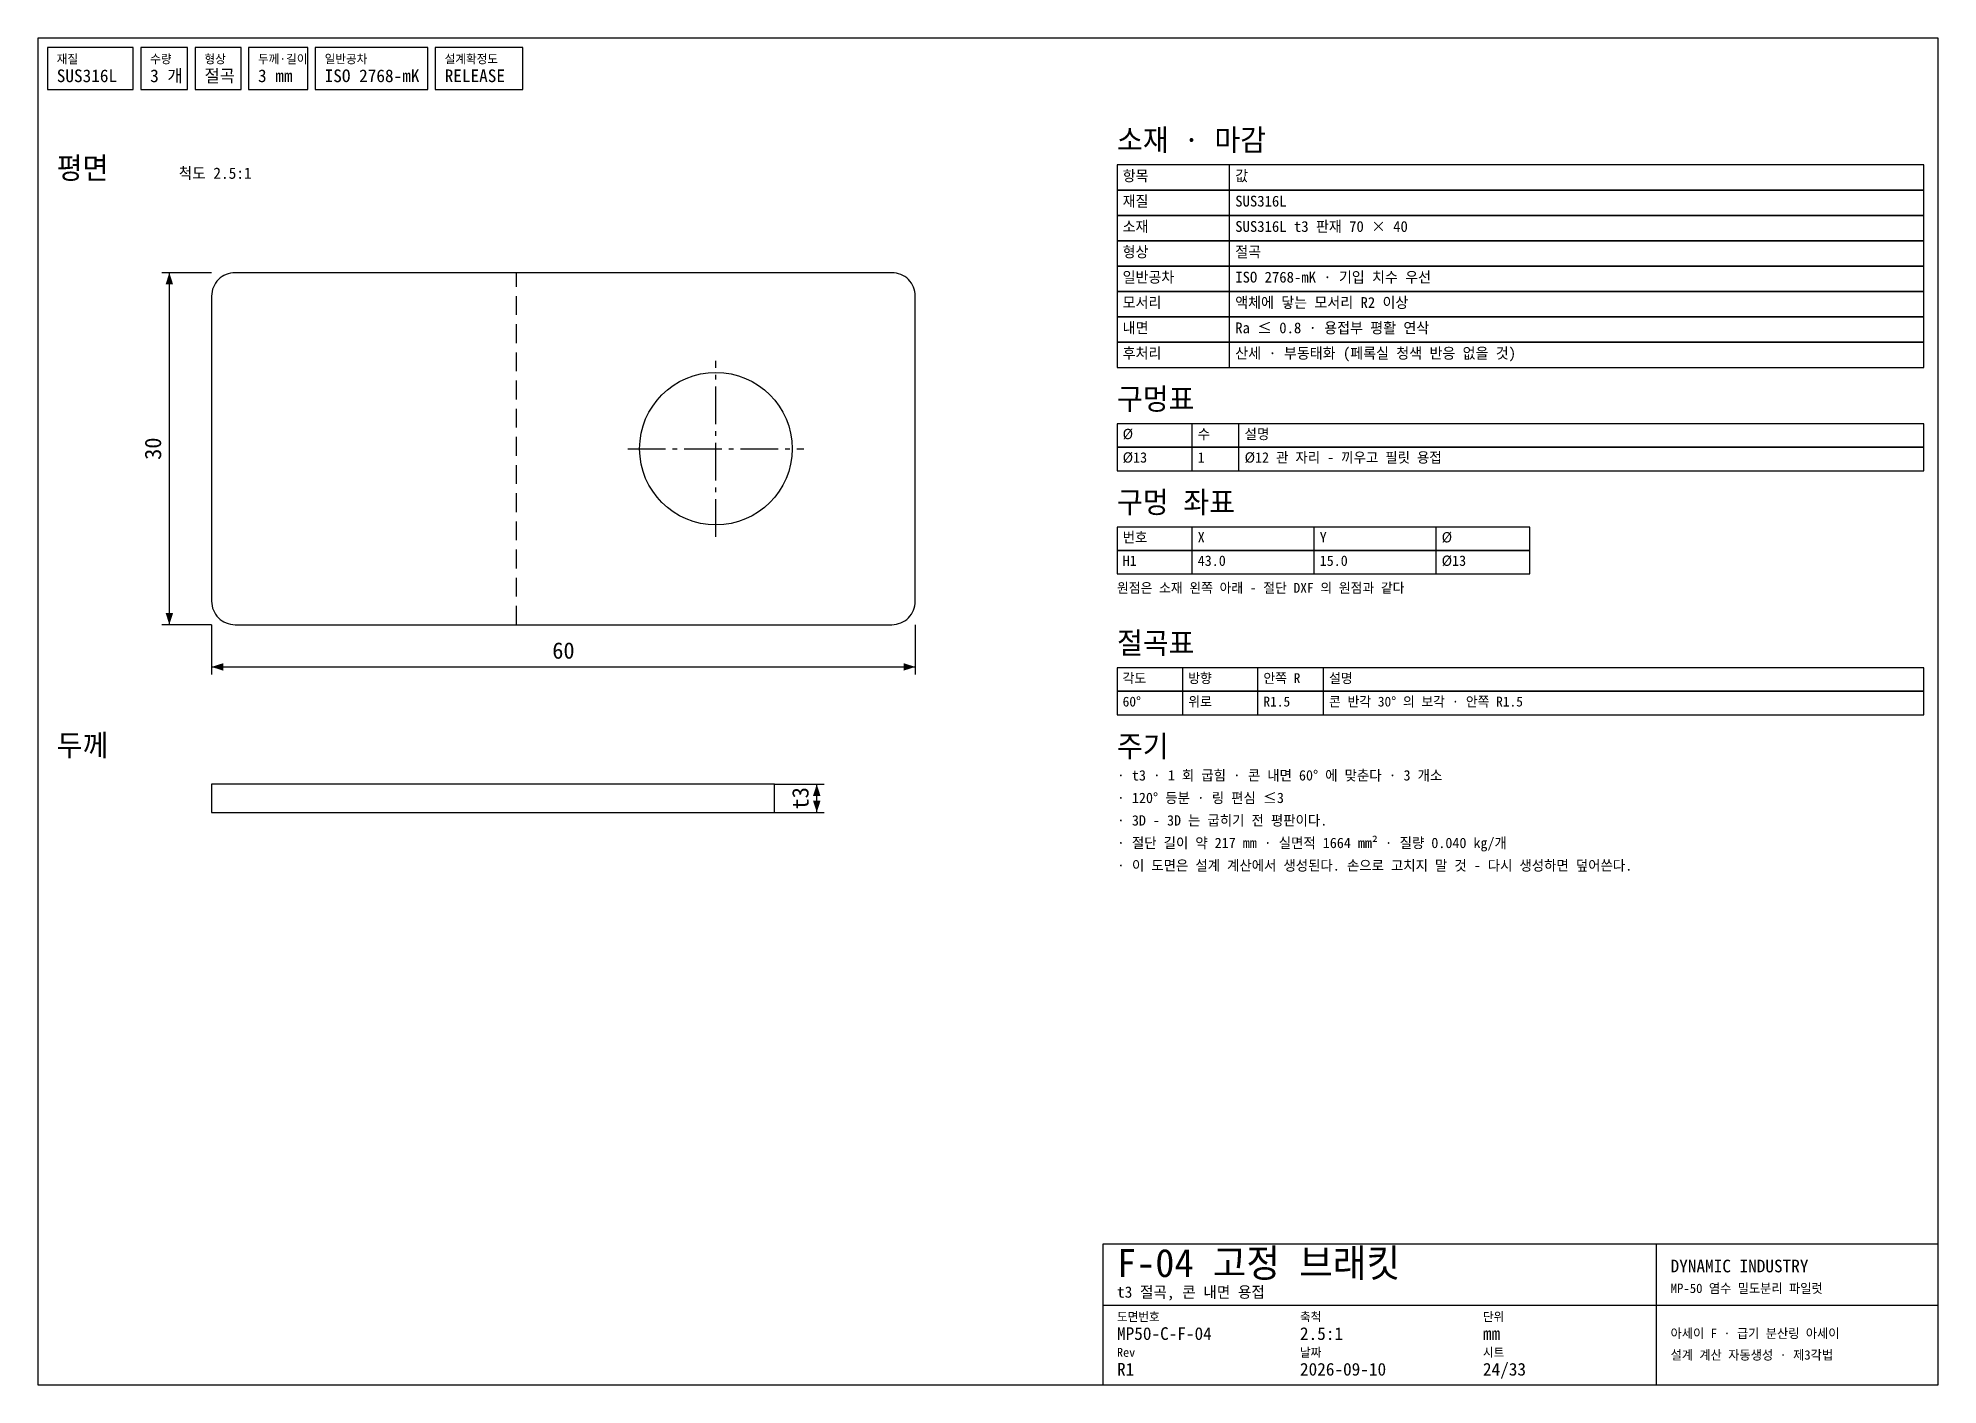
# Model space of a CAD drawing. Header units: millimetres. Extents: x 10 to 415, y 5 to 292.
import ezdxf
from ezdxf.enums import TextEntityAlignment as Align

# ---------------------------------------------------------------- set-up
doc = ezdxf.new("R2010")
doc.units = ezdxf.units.MM
doc.linetypes.add('CENTER', pattern=[12, 8, -1.5, 1, -1.5])
doc.linetypes.add('DASHED', pattern=[6, 4, -2])
for name, color, linetype in [('BEND', 6, 'DASHED'), ('CENTER', 2, 'CENTER'), ('CUT', 7, 'CONTINUOUS'), ('DIM', 3, 'CONTINUOUS'), ('FRAME', 7, 'CONTINUOUS'), ('HOLE', 7, 'CONTINUOUS'), ('NOTE', 8, 'CONTINUOUS'), ('TEXT', 3, 'CONTINUOUS')]:
    doc.layers.add(name, color=color, linetype=linetype)

msp = doc.modelspace()

# ---------------------------------------------------------------- linework, layer by layer
at = {"layer": 'BEND'}
msp.add_line((112, 167), (112, 242), dxfattribs=at)
at = {"layer": 'CENTER'}
for p, q in [((154.5, 185.75), (154.5, 223.25)), ((135.75, 204.5), (173.25, 204.5))]:
    msp.add_line(p, q, dxfattribs=at)
at = {"layer": 'CUT'}
msp.add_lwpolyline([(52, 167), (192, 167, 0.414214), (197, 172), (197, 237, 0.414214), (192, 242), (52, 242, 0.414214), (47, 237), (47, 172, 0.414214)], format="xyb", close=True, dxfattribs=at)
msp.add_lwpolyline([(47, 127), (167, 127), (167, 133), (47, 133)], close=True, dxfattribs=at)
at = {"layer": 'DIM'}
for p, q in [((47, 242), (36.4, 242)), ((38, 167), (38, 242)), ((47, 167), (36.4, 167)), ((47, 167), (47, 156.4)), ((197, 167), (197, 156.4)), ((47, 158), (197, 158)), ((167, 133), (177.6, 133)), ((176, 127), (176, 133)), ((167, 127), (177.6, 127))]:
    msp.add_line(p, q, dxfattribs=at)
for points in [[(38, 242), (37.2, 239.5), (38.8, 239.5)], [(38, 167), (38.8, 169.5), (37.2, 169.5)], [(47, 158), (49.5, 157.2), (49.5, 158.8)], [(197, 158), (194.5, 158.8), (194.5, 157.2)], [(176, 133), (175.2, 130.5), (176.8, 130.5)], [(176, 127), (176.8, 129.5), (175.2, 129.5)]]:
    msp.add_solid(points, dxfattribs=at)
at = {"layer": 'FRAME'}
for p, q in [((264, 259.6), (264, 265)), ((264, 254.2), (264, 259.6)), ((264, 248.8), (264, 254.2)), ((264, 243.4), (264, 248.8)), ((264, 238), (264, 243.4)), ((264, 232.6), (264, 238)), ((264, 227.2), (264, 232.6)), ((264, 221.8), (264, 227.2)), ((256, 204.8), (256, 209.8)), ((266, 204.8), (266, 209.8)), ((256, 199.8), (256, 204.8)), ((266, 199.8), (266, 204.8)), ((256, 182.8), (256, 187.8)), ((282, 182.8), (282, 187.8)), ((308, 182.8), (308, 187.8)), ((256, 177.8), (256, 182.8)), ((282, 177.8), (282, 182.8)), ((308, 177.8), (308, 182.8)), ((254, 152.8), (254, 157.8)), ((270, 152.8), (270, 157.8)), ((284, 152.8), (284, 157.8)), ((254, 147.8), (254, 152.8)), ((270, 147.8), (270, 152.8)), ((284, 147.8), (284, 152.8)), ((355, 5), (355, 35)), ((237, 22), (415, 22))]:
    msp.add_line(p, q, dxfattribs=at)
for points in [[(10, 5), (415, 5), (415, 292), (10, 292)], [(12, 281), (30.3104, 281), (30.3104, 290), (12, 290)], [(31.9104, 281), (41.895296, 281), (41.895296, 290), (31.9104, 290)], [(43.495296, 281), (53.295296, 281), (53.295296, 290), (43.495296, 290)], [(54.895296, 281), (67.503296, 281), (67.503296, 290), (54.895296, 290)], [(69.103296, 281), (93.08672, 281), (93.08672, 290), (69.103296, 290)], [(94.68672, 281), (113.332784, 281), (113.332784, 290), (94.68672, 290)], [(240, 259.6), (412, 259.6), (412, 265), (240, 265)], [(240, 254.2), (412, 254.2), (412, 259.6), (240, 259.6)], [(240, 248.8), (412, 248.8), (412, 254.2), (240, 254.2)], [(240, 243.4), (412, 243.4), (412, 248.8), (240, 248.8)], [(240, 238), (412, 238), (412, 243.4), (240, 243.4)], [(240, 232.6), (412, 232.6), (412, 238), (240, 238)], [(240, 227.2), (412, 227.2), (412, 232.6), (240, 232.6)], [(240, 221.8), (412, 221.8), (412, 227.2), (240, 227.2)], [(240, 204.8), (412, 204.8), (412, 209.8), (240, 209.8)], [(240, 199.8), (412, 199.8), (412, 204.8), (240, 204.8)], [(240, 182.8), (328, 182.8), (328, 187.8), (240, 187.8)], [(240, 177.8), (328, 177.8), (328, 182.8), (240, 182.8)], [(240, 152.8), (412, 152.8), (412, 157.8), (240, 157.8)], [(240, 147.8), (412, 147.8), (412, 152.8), (240, 152.8)], [(237, 5), (415, 5), (415, 35), (237, 35)]]:
    msp.add_lwpolyline(points, close=True, dxfattribs=at)
at = {"layer": 'HOLE'}
msp.add_lwpolyline([(138.25, 204.5, -1), (170.75, 204.5, -1)], format="xyb", close=True, dxfattribs=at)

# ---------------------------------------------------------------- texts
at = {"layer": 'DIM'}
for s, p in [('30', (36.25, 204.5)), ('t3', (174.25, 130))]:
    msp.add_text(s, height=3.5, rotation=90, dxfattribs=at).set_placement(p, align=Align.CENTER)
msp.add_text('60', height=3.5, dxfattribs=at).set_placement((122, 159.75), align=Align.CENTER)
at = {"layer": 'FRAME'}
for s, height, p in [('SUS316L', 2.7, (14, 282.6)), ('3 개', 2.7, (33.9104, 282.6)), ('절곡', 2.7, (45.495296, 282.6)), ('3 mm', 2.7, (56.895296, 282.6)), ('ISO 2768-mK', 2.7, (71.103296, 282.6)), ('RELEASE', 2.7, (96.68672, 282.6)), ('소재 · 마감', 4.6, (240, 268)), ('평면', 4.6, (14, 262)), ('항목', 2.3, (241.2, 261.495)), ('값', 2.3, (265.2, 261.495)), ('구멍표', 4.6, (240, 212.8)), ('Ø', 2.2, (241.2, 206.53)), ('수', 2.2, (257.2, 206.53)), ('설명', 2.2, (267.2, 206.53)), ('구멍 좌표', 4.6, (240, 190.8)), ('번호', 2.2, (241.2, 184.53)), ('X', 2.2, (257.2, 184.53)), ('Y', 2.2, (283.2, 184.53)), ('Ø', 2.2, (309.2, 184.53)), ('절곡표', 4.6, (240, 160.8)), ('각도', 2.1, (241.2, 154.565)), ('방향', 2.1, (255.2, 154.565)), ('안쪽 R', 2.1, (271.2, 154.565)), ('설명', 2.1, (285.2, 154.565)), ('두께', 4.6, (14, 139)), ('주기', 4.6, (240, 138.8)), ('F-04 고정 브래킷', 6, (240, 28)), ('DYNAMIC INDUSTRY', 2.7, (358, 29))]:
    msp.add_text(s, height=height, dxfattribs=at).set_placement(p)
at = {"layer": 'NOTE'}
for s, height, p in [('원점은 소재 왼쪽 아래 - 절단 DXF 의 원점과 같다', 2.1, (240, 173.8)), ('· t3 · 1 회 굽힘 · 콘 내면 60° 에 맞춘다 · 3 개소', 2.2, (240, 133.8)), ('· 120° 등분 · 링 편심 ≤3', 2.2, (240, 129)), ('· 3D - 3D 는 굽히기 전 평판이다.', 2.2, (240, 124.2)), ('· 절단 길이 약 217 mm · 실면적 1664 mm² · 질량 0.040 kg/개', 2.2, (240, 119.4)), ('· 이 도면은 설계 계산에서 생성된다. 손으로 고치지 말 것 - 다시 생성하면 덮어쓴다.', 2.2, (240, 114.6))]:
    msp.add_text(s, height=height, dxfattribs=at).set_placement(p)
at = {"layer": 'TEXT'}
for s, height, p in [('재질', 1.9, (14, 286.6)), ('수량', 1.9, (33.9104, 286.6)), ('형상', 1.9, (45.495296, 286.6)), ('두께·길이', 1.9, (56.895296, 286.6)), ('일반공차', 1.9, (71.103296, 286.6)), ('설계확정도', 1.9, (96.68672, 286.6)), ('척도 2.5:1', 2.4, (40, 262)), ('재질', 2.3, (241.2, 256.095)), ('SUS316L', 2.3, (265.2, 256.095)), ('소재', 2.3, (241.2, 250.695)), ('SUS316L t3 판재 70 × 40', 2.3, (265.2, 250.695)), ('형상', 2.3, (241.2, 245.295)), ('절곡', 2.3, (265.2, 245.295)), ('일반공차', 2.3, (241.2, 239.895)), ('ISO 2768-mK · 기입 치수 우선', 2.3, (265.2, 239.895)), ('모서리', 2.3, (241.2, 234.495)), ('액체에 닿는 모서리 R2 이상', 2.3, (265.2, 234.495)), ('내면', 2.3, (241.2, 229.095)), ('Ra ≤ 0.8 · 용접부 평활 연삭', 2.3, (265.2, 229.095)), ('후처리', 2.3, (241.2, 223.695)), ('산세 · 부동태화 (페록실 청색 반응 없을 것)', 2.3, (265.2, 223.695)), ('Ø13', 2.2, (241.2, 201.53)), ('1', 2.2, (257.2, 201.53)), ('Ø12 관 자리 - 끼우고 필릿 용접', 2.2, (267.2, 201.53)), ('H1', 2.2, (241.2, 179.53)), ('43.0', 2.2, (257.2, 179.53)), ('15.0', 2.2, (283.2, 179.53)), ('Ø13', 2.2, (309.2, 179.53)), ('60°', 2.1, (241.2, 149.565)), ('위로', 2.1, (255.2, 149.565)), ('R1.5', 2.1, (271.2, 149.565)), ('콘 반각 30° 의 보각 · 안쪽 R1.5', 2.1, (285.2, 149.565)), ('t3 절곡, 콘 내면 용접', 2.4, (240, 23.6)), ('MP-50 염수 밀도분리 파일럿', 2, (358, 24.6)), ('도면번호', 1.9, (240, 18.6)), ('축척', 1.9, (279, 18.6)), ('단위', 1.9, (318, 18.6)), ('MP50-C-F-04', 2.7, (240, 14.6)), ('2.5:1', 2.7, (279, 14.6)), ('mm', 2.7, (318, 14.6)), ('아세이 F · 급기 분산링 아세이', 2, (358, 15)), ('Rev', 1.9, (240, 11)), ('날짜', 1.9, (279, 11)), ('시트', 1.9, (318, 11)), ('설계 계산 자동생성 · 제3각법', 2, (358, 10.4)), ('R1', 2.7, (240, 7)), ('2026-09-10', 2.7, (279, 7)), ('24/33', 2.7, (318, 7))]:
    msp.add_text(s, height=height, dxfattribs=at).set_placement(p)

doc.saveas('drawing.dxf')
